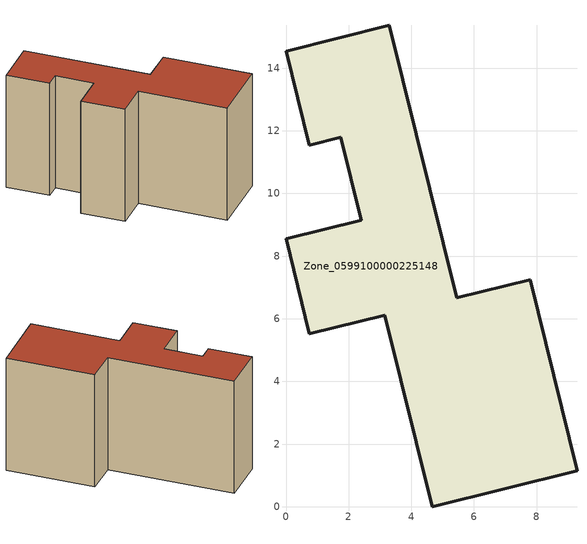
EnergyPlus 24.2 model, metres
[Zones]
Zone_0599100000225148
 floor ground (C_G): 3.16,6.11 0.75,5.52 0,8.55 2.41,9.14 1.75,11.8 0.74,11.54 0,14.55 3.3,15.37 5.45,6.68 7.79,7.25 9.29,1.15 4.67,0 z0
 wall outside (C_F): 0.75,5.52 3.16,6.11 4.67,0 9.29,1.15 7.79,7.25 5.45,6.68 3.3,15.37 0,14.55 0.74,11.54 1.75,11.8 2.41,9.14 0,8.55 0.75,5.52 z0:8.63
 roof outside (C_R): 7.79,7.25 5.45,6.68 3.3,15.37 0,14.55 0.74,11.54 1.75,11.8 2.41,9.14 0,8.55 0.75,5.52 3.16,6.11 4.67,0 9.29,1.15 z8.63
[BUILDING]
Pand.0599100000225148: North Axis=0; Terrain=City; Loads Convergence Tolerance Value=0.04; Temperature Convergence Tolerance Value=0.4; Solar Distribution=FullExterior; Maximum Number of Warmup Days=25; Minimum Number of Warmup Days=1
[Site:Location]
Rotterdam.The.Hague.AP_ZH_NLD Design_Conditions: Latitude=51.96; Longitude=4.45; Time Zone=1; Elevation=-4.5
[SITE:GROUNDTEMPERATURE:BUILDINGSURFACE]
18, 18, 18, 18, 18, 18, 18, 18, 18, 18, 18, 18
[MATERIAL] Thermal Absorptance=0.9; Solar Absorptance=0.7; Visible Absorptance=0.7
Name | Roughness | Thickness | Conductivity | Density | Specific Heat
G.TI.1965-1974 | MediumSmooth | 0.15 | 0.882353 | 540 | 1210
F.TI.1965-1974 | Rough | 0.3 | 0.697674 | 1920 | 840
R.TI.1965-1974 | MediumRough | 0.2 | 0.232558 | 1500 | 1000
[CONSTRUCTION]
C_G: G.TI.1965-1974
C_F: F.TI.1965-1974
C_R: R.TI.1965-1974
[ZONE]
Zone_0599100000225148: Type=1; Multiplier=1; Ceiling Height=Autocalculate; Volume=Autocalculate; Floor Area=autocalculate; Part of Total Floor Area=Yes
[ZONEINFILTRATION:DESIGNFLOWRATE]
Infil_Zone_0599100000225148: Zone or ZoneList or Space or SpaceList=Zone_0599100000225148; Schedule=AlwaysOn; Design Flow Rate Calculation Method=Flow/Area; Flow Rate per Floor Area=0.003; Constant Term Coefficient=1; Temperature Term Coefficient=0; Velocity Term Coefficient=0; Velocity Squared Term Coefficient=0
[HVACTEMPLATE:ZONE:IDEALLOADSAIRSYSTEM]
Zone_0599100000225148: Maximum Heating Supply Air Temperature=50; Minimum Cooling Supply Air Temperature=13; Maximum Heating Supply Air Humidity Ratio=0.0156; Minimum Cooling Supply Air Humidity Ratio=0.0077; Heating Limit=NoLimit; Cooling Limit=NoLimit; Dehumidification Control Type=ConstantSensibleHeatRatio; Cooling Sensible Heat Ratio=0.7; Dehumidification Setpoint=60; Humidification Control Type=None; Humidification Setpoint=30; Outdoor Air Method=None; Outdoor Air Flow Rate per Person=0.00944; Outdoor Air Flow Rate per Zone Floor Area=0; Outdoor Air Flow Rate per Zone=0; Demand Controlled Ventilation Type=None; Outdoor Air Economizer Type=NoEconomizer; Heat Recovery Type=None; Sensible Heat Recovery Effectiveness=0.7; Latent Heat Recovery Effectiveness=0.65
[ZONECONTROL:THERMOSTAT]
ThermostatControl_Zone_0599100000225148: Zone or ZoneList=Zone_0599100000225148; Control Type Schedule=DualSetpointControlType; Control 1=Thermostat_Zone_0599100000225148; Temperature Difference Between Cutout And Setpoint=0
[THERMOSTATSETPOINT:DUALSETPOINT]
Thermostat_Zone_0599100000225148: Heating Setpoint Temperature Schedule=HeatingSetpoint_Zone_0599100000225148; Cooling Setpoint Temperature Schedule=CoolingSetpoint_Zone_0599100000225148
[SCHEDULE:COMPACT]
HeatingSetpoint_Zone_0599100000225148: Through: 12/31, For: AllDays, Until: 24:00, 21
CoolingSetpoint_Zone_0599100000225148: Through: 12/31, For: AllDays, Until: 24:00, 24
DualSetpointControlType: Through: 12/31, For: AllDays, Until: 24:00, 4
AlwaysOn: Through: 12/31, For: AllDays, Until: 24:00, 1
